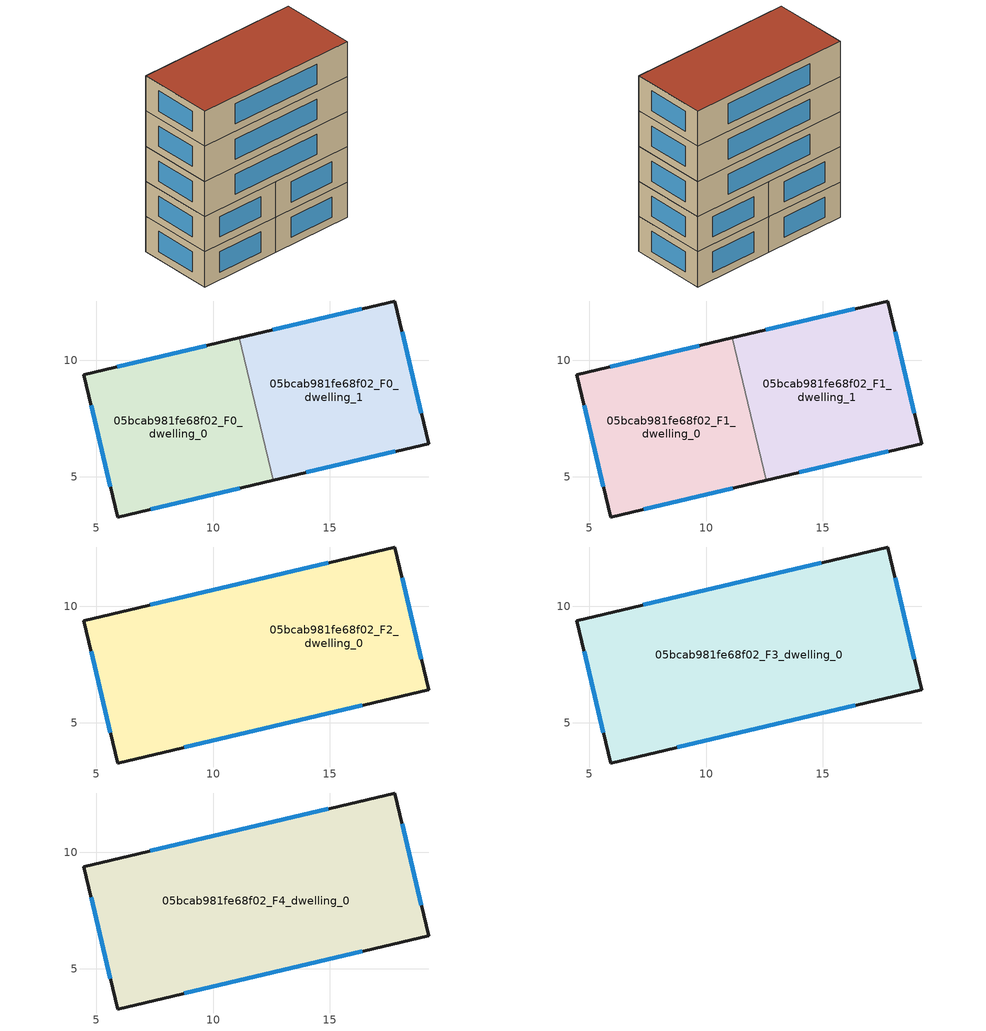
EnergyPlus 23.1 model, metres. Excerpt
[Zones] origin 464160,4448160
05bcab981fe68f02_F0_dwelling_0
 floor ground (EU_floor_Construction): 11.13,10.96 12.58,4.86 5.91,3.28 4.46,9.38 z0
 wall outside (EU_wall_Construction): 11.13,10.96 4.46,9.38 5.91,3.28 12.58,4.86 z0:3
 wall to 05bcab981fe68f02_F0_dwelling_1 (EU_wall_Construction): 12.58,4.86 11.13,10.96 z0:3
 window (EU_Window_Construction): 7.34,3.62 11.15,4.52 / 4.77,8.08 5.6,4.59 / 9.7,10.62 5.89,9.72 z0.64:2.36
05bcab981fe68f02_F0_dwelling_1
 floor ground (EU_floor_Construction): 17.79,12.54 19.24,6.43 12.58,4.86 11.13,10.96 z0
 wall outside (EU_wall_Construction): 12.58,4.86 19.24,6.43 17.79,12.54 11.13,10.96 z0:3
 window (EU_Window_Construction): 16.36,12.2 12.56,11.3 / 18.93,7.74 18.1,11.23 / 14,5.19 17.82,6.09 z0.64:2.36
05bcab981fe68f02_F1_dwelling_0
 floor to 05bcab981fe68f02_F0_dwelling_0 (EU_floor_Construction): 11.13,10.96 12.58,4.86 5.91,3.28 4.46,9.38 z3
 wall outside (EU_wall_Construction): 11.13,10.96 4.46,9.38 5.91,3.28 12.58,4.86 z3:6
 wall to 05bcab981fe68f02_F1_dwelling_1 (EU_wall_Construction): 12.58,4.86 11.13,10.96 z3:6
 window (EU_Window_Construction): 7.34,3.62 11.15,4.52 / 4.77,8.08 5.6,4.59 / 9.7,10.62 5.89,9.72 z3.64:5.36
05bcab981fe68f02_F1_dwelling_1
 floor to 05bcab981fe68f02_F0_dwelling_1 (EU_floor_Construction): 17.79,12.54 19.24,6.43 12.58,4.86 11.13,10.96 z3
 wall outside (EU_wall_Construction): 12.58,4.86 19.24,6.43 17.79,12.54 11.13,10.96 z3:6
 window (EU_Window_Construction): 16.36,12.2 12.56,11.3 / 18.93,7.74 18.1,11.23 / 14,5.19 17.82,6.09 z3.64:5.36
05bcab981fe68f02_F2_dwelling_0
 floor to 05bcab981fe68f02_F1_dwelling_0 (EU_floor_Construction): 11.13,10.96 12.58,4.86 5.91,3.28 4.46,9.38 z6
 floor to 05bcab981fe68f02_F1_dwelling_1 (EU_floor_Construction): 17.79,12.54 19.24,6.43 12.58,4.86 11.13,10.96 z6
 wall outside (EU_wall_Construction): 17.79,12.54 4.46,9.38 5.91,3.28 19.24,6.43 17.79,12.54 z6:9
 window (EU_Window_Construction): 14.94,11.86 7.32,10.06 / 18.93,7.74 18.1,11.23 / 8.77,3.96 16.39,5.75 / 4.77,8.08 5.6,4.59 z6.64:8.36
05bcab981fe68f02_F3_dwelling_0
 floor to 05bcab981fe68f02_F2_dwelling_0 (EU_floor_Construction): 17.79,12.54 19.24,6.43 5.91,3.28 4.46,9.38 z9
 wall outside (EU_wall_Construction): 17.79,12.54 4.46,9.38 5.91,3.28 19.24,6.43 17.79,12.54 z9:12
 window (EU_Window_Construction): 14.94,11.86 7.32,10.06 / 18.93,7.74 18.1,11.23 / 8.77,3.96 16.39,5.75 / 4.77,8.08 5.6,4.59 z9.64:11.36
05bcab981fe68f02_F4_dwelling_0
 floor to 05bcab981fe68f02_F3_dwelling_0 (EU_floor_Construction): 17.79,12.54 19.24,6.43 5.91,3.28 4.46,9.38 z12
 wall outside (EU_wall_Construction): 17.79,12.54 4.46,9.38 5.91,3.28 19.24,6.43 17.79,12.54 z12:15
 window (EU_Window_Construction): 14.94,11.86 7.32,10.06 / 18.93,7.74 18.1,11.23 / 8.77,3.96 16.39,5.75 / 4.77,8.08 5.6,4.59 z12.64:14.36
 roof outside (EU_roof_Construction): 19.24,6.43 17.79,12.54 4.46,9.38 5.91,3.28 z15
[Building]
EU S2 Campaign: North Axis=0; Terrain=City; Solar Distribution=FullExterior
[Site:Location]
Yerevan-Zvartnots.Intl.AP: Latitude=40.15; Longitude=44.383; Time Zone=4; Elevation=854
[SizingPeriod:WeatherFileDays]
AnnualSizingPeriod: Begin Month=1; Begin Day of Month=1; End Month=12; End Day of Month=31; Day of Week for Start Day=Monday; Use Weather File Daylight Saving Period=No; Use Weather File Rain and Snow Indicators=No
[MATERIAL]
EU_InternalMass_Material: Roughness=MediumRough; Thickness=0.1; Conductivity=1; Density=1800; Specific Heat=900; Thermal Absorptance=0.9; Solar Absorptance=0.7; Visible Absorptance=0.7
[MATERIAL:NOMASS] Roughness=MediumRough; Thermal Absorptance=0.9; Solar Absorptance=0.7; Visible Absorptance=0.7
Name | Thermal Resistance
EU_wall_NoMass | 1.05043
EU_roof_NoMass | 1.45357
EU_floor_NoMass | 0.478065
[WINDOWMATERIAL:SIMPLEGLAZINGSYSTEM]
EU_Window_SimpleGlazing: UFactor=2.5566; Solar Heat Gain Coefficient=0.75; Visible Transmittance=0.75
[CONSTRUCTION]
EU_wall_Construction: EU_wall_NoMass
EU_roof_Construction: EU_roof_NoMass
EU_floor_Construction: EU_floor_NoMass
EU_Window_Construction: EU_Window_SimpleGlazing
EU_InternalMass_Construction: EU_InternalMass_Material
[ZONE] Type=1; Multiplier=1; Ceiling Height=autocalculate; Floor Area=autocalculate; Part of Total Floor Area=Yes
Name | Volume
05bcab981fe68f02_F0_dwelling_0; 05bcab981fe68f02_F1_dwelling_0 | 128.952
05bcab981fe68f02_F2_dwelling_0; 05bcab981fe68f02_F3_dwelling_0; 05bcab981fe68f02_F4_dwelling_0 | 257.901
05bcab981fe68f02_F0_dwelling_1; 05bcab981fe68f02_F1_dwelling_1 | 128.956
[INTERNALMASS] Construction=EU_InternalMass_Construction
Name | Zone or ZoneList | Surface Area
05bcab981fe68f02_F0_dwelling_0_EU_InternalMass | 05bcab981fe68f02_F0_dwelling_0 | 42.9839
05bcab981fe68f02_F0_dwelling_1_EU_InternalMass | 05bcab981fe68f02_F0_dwelling_1 | 42.9852
05bcab981fe68f02_F1_dwelling_0_EU_InternalMass | 05bcab981fe68f02_F1_dwelling_0 | 42.9839
05bcab981fe68f02_F1_dwelling_1_EU_InternalMass | 05bcab981fe68f02_F1_dwelling_1 | 42.9852
05bcab981fe68f02_F2_dwelling_0_EU_InternalMass | 05bcab981fe68f02_F2_dwelling_0 | 85.9668
05bcab981fe68f02_F3_dwelling_0_EU_InternalMass | 05bcab981fe68f02_F3_dwelling_0 | 85.9668
05bcab981fe68f02_F4_dwelling_0_EU_InternalMass | 05bcab981fe68f02_F4_dwelling_0 | 85.9668
[OTHEREQUIPMENT] Fuel Type=Electricity; Design Level Calculation Method=Watts/Area; Power per Zone Floor Area=1; Fraction Latent=0; Fraction Radiant=0; Fraction Lost=0; Carbon Dioxide Generation Rate=0; EndUse Subcategory=EU_Step8_InternalGains
Name | Zone or ZoneList or Space or SpaceList | Schedule
EU_Step8_InternalGain_05bcab981fe68f02_F0_dwelling_0_f000 | 05bcab981fe68f02_F0_dwelling_0 | EU_Step8_GainSchedule_05bcab981fe68f02_F0_dwelling_0_f000
EU_Step8_InternalGain_05bcab981fe68f02_F0_dwelling_1_f000 | 05bcab981fe68f02_F0_dwelling_1 | EU_Step8_GainSchedule_05bcab981fe68f02_F0_dwelling_1_f000
EU_Step8_InternalGain_05bcab981fe68f02_F1_dwelling_0_f000 | 05bcab981fe68f02_F1_dwelling_0 | EU_Step8_GainSchedule_05bcab981fe68f02_F1_dwelling_0_f000
EU_Step8_InternalGain_05bcab981fe68f02_F1_dwelling_1_f000 | 05bcab981fe68f02_F1_dwelling_1 | EU_Step8_GainSchedule_05bcab981fe68f02_F1_dwelling_1_f000
EU_Step8_InternalGain_05bcab981fe68f02_F2_dwelling_0_f000 | 05bcab981fe68f02_F2_dwelling_0 | EU_Step8_GainSchedule_05bcab981fe68f02_F2_dwelling_0_f000
EU_Step8_InternalGain_05bcab981fe68f02_F3_dwelling_0_f000 | 05bcab981fe68f02_F3_dwelling_0 | EU_Step8_GainSchedule_05bcab981fe68f02_F3_dwelling_0_f000
EU_Step8_InternalGain_05bcab981fe68f02_F4_dwelling_0_f000 | 05bcab981fe68f02_F4_dwelling_0 | EU_Step8_GainSchedule_05bcab981fe68f02_F4_dwelling_0_f000
[ZONEVENTILATION:DESIGNFLOWRATE] Schedule=EU_AlwaysOn; Design Flow Rate Calculation Method=AirChanges/Hour; Air Changes per Hour=0.557805; Ventilation Type=Natural; Fan Pressure Rise=0; Fan Total Efficiency=1; Constant Term Coefficient=1; Temperature Term Coefficient=0; Velocity Term Coefficient=0; Velocity Squared Term Coefficient=0; Minimum Indoor Temperature=-100; Maximum Indoor Temperature=100; Delta Temperature=-100; Minimum Outdoor Temperature=-100; Maximum Outdoor Temperature=100; Maximum Wind Speed=40
Name | Zone or ZoneList or Space or SpaceList
EU_ConstantAir_05bcab981fe68f02_F0_dwelling_0 | 05bcab981fe68f02_F0_dwelling_0
EU_ConstantAir_05bcab981fe68f02_F0_dwelling_1 | 05bcab981fe68f02_F0_dwelling_1
EU_ConstantAir_05bcab981fe68f02_F1_dwelling_0 | 05bcab981fe68f02_F1_dwelling_0
EU_ConstantAir_05bcab981fe68f02_F1_dwelling_1 | 05bcab981fe68f02_F1_dwelling_1
EU_ConstantAir_05bcab981fe68f02_F2_dwelling_0 | 05bcab981fe68f02_F2_dwelling_0
EU_ConstantAir_05bcab981fe68f02_F3_dwelling_0 | 05bcab981fe68f02_F3_dwelling_0
EU_ConstantAir_05bcab981fe68f02_F4_dwelling_0 | 05bcab981fe68f02_F4_dwelling_0
[HVACTEMPLATE:THERMOSTAT] Constant Heating Setpoint=20; Constant Cooling Setpoint=50
EU_HeatOnly_05bcab981fe68f02_F0_dwelling_0; EU_HeatOnly_05bcab981fe68f02_F0_dwelling_1; EU_HeatOnly_05bcab981fe68f02_F1_dwelling_0; EU_HeatOnly_05bcab981fe68f02_F1_dwelling_1; EU_HeatOnly_05bcab981fe68f02_F2_dwelling_0; EU_HeatOnly_05bcab981fe68f02_F3_dwelling_0; EU_HeatOnly_05bcab981fe68f02_F4_dwelling_0
[HVACTEMPLATE:ZONE:IDEALLOADSAIRSYSTEM] System Availability Schedule=EU_AlwaysOn; Maximum Heating Supply Air Temperature=50; Minimum Cooling Supply Air Temperature=13; Maximum Heating Supply Air Humidity Ratio=0.0156; Minimum Cooling Supply Air Humidity Ratio=0.0077; Heating Limit=NoLimit; Cooling Limit=NoLimit; Heating Availability Schedule=EU_AlwaysOn; Cooling Availability Schedule=EU_CoolingOff; Dehumidification Control Type=ConstantSensibleHeatRatio; Cooling Sensible Heat Ratio=0.7; Dehumidification Setpoint=60; Humidification Control Type=None; Humidification Setpoint=30; Outdoor Air Method=None; Outdoor Air Flow Rate per Person=0.00944; Outdoor Air Flow Rate per Zone Floor Area=0; Outdoor Air Flow Rate per Zone=0; Demand Controlled Ventilation Type=None; Outdoor Air Economizer Type=NoEconomizer; Heat Recovery Type=None; Sensible Heat Recovery Effectiveness=0.7; Latent Heat Recovery Effectiveness=0.65
Name | Template Thermostat
05bcab981fe68f02_F0_dwelling_0 | EU_HeatOnly_05bcab981fe68f02_F0_dwelling_0
05bcab981fe68f02_F0_dwelling_1 | EU_HeatOnly_05bcab981fe68f02_F0_dwelling_1
05bcab981fe68f02_F1_dwelling_0 | EU_HeatOnly_05bcab981fe68f02_F1_dwelling_0
05bcab981fe68f02_F1_dwelling_1 | EU_HeatOnly_05bcab981fe68f02_F1_dwelling_1
05bcab981fe68f02_F2_dwelling_0 | EU_HeatOnly_05bcab981fe68f02_F2_dwelling_0
05bcab981fe68f02_F3_dwelling_0 | EU_HeatOnly_05bcab981fe68f02_F3_dwelling_0
05bcab981fe68f02_F4_dwelling_0 | EU_HeatOnly_05bcab981fe68f02_F4_dwelling_0
[SIZING:ZONE] Zone Cooling Design Supply Air Temperature Input Method=SupplyAirTemperature; Zone Cooling Design Supply Air Temperature=13; Zone Heating Design Supply Air Temperature Input Method=SupplyAirTemperature; Zone Heating Design Supply Air Temperature=50; Zone Cooling Design Supply Air Humidity Ratio=0.008; Zone Heating Design Supply Air Humidity Ratio=0.008; Cooling Design Air Flow Method=DesignDay; Cooling Design Air Flow Rate=0; Cooling Minimum Air Flow per Zone Floor Area=0.000762; Cooling Minimum Air Flow=0; Cooling Minimum Air Flow Fraction=0.2; Heating Design Air Flow Method=DesignDay; Heating Design Air Flow Rate=0; Heating Maximum Air Flow per Zone Floor Area=0.002032; Heating Maximum Air Flow=0.141576; Heating Maximum Air Flow Fraction=0.3; Account for Dedicated Outdoor Air System=No; Dedicated Outdoor Air System Control Strategy=NeutralSupplyAir; Dedicated Outdoor Air Low Setpoint Temperature for Design=autosize; Dedicated Outdoor Air High Setpoint Temperature for Design=autosize; Zone Load Sizing Method=Sensible Load Only No Latent Load; Zone Latent Cooling Design Supply Air Humidity Ratio Input Method=HumidityRatioDifference; Zone Cooling Design Supply Air Humidity Ratio Difference=0.005; Zone Latent Heating Design Supply Air Humidity Ratio Input Method=HumidityRatioDifference; Zone Humidification Design Supply Air Humidity Ratio Difference=0.005
05bcab981fe68f02_F0_dwelling_0; 05bcab981fe68f02_F0_dwelling_1; 05bcab981fe68f02_F1_dwelling_0; 05bcab981fe68f02_F1_dwelling_1; 05bcab981fe68f02_F2_dwelling_0; 05bcab981fe68f02_F3_dwelling_0; 05bcab981fe68f02_F4_dwelling_0
[SCHEDULE:CONSTANT]
Name | Hourly Value
EU_AlwaysOn | 1
EU_CoolingOff | 0
[SCHEDULE:FILE] Column Number=1; Rows to Skip at Top=0; Number of Hours of Data=8760; Column Separator=Comma; Interpolate to Timestep=No; Minutes per Item=60; Adjust Schedule for Daylight Savings=Yes
Name | File
EU_Step8_GainSchedule_05bcab981fe68f02_F0_dwelling_0_f000 | ../../schedules/05bcab981fe68f02/05bcab981fe68f02_F0_dwelling_0_f000_gain.csv
EU_Step8_GainSchedule_05bcab981fe68f02_F0_dwelling_1_f000 | ../../schedules/05bcab981fe68f02/05bcab981fe68f02_F0_dwelling_1_f000_gain.csv
EU_Step8_GainSchedule_05bcab981fe68f02_F1_dwelling_0_f000 | ../../schedules/05bcab981fe68f02/05bcab981fe68f02_F1_dwelling_0_f000_gain.csv
EU_Step8_GainSchedule_05bcab981fe68f02_F1_dwelling_1_f000 | ../../schedules/05bcab981fe68f02/05bcab981fe68f02_F1_dwelling_1_f000_gain.csv
EU_Step8_GainSchedule_05bcab981fe68f02_F2_dwelling_0_f000 | ../../schedules/05bcab981fe68f02/05bcab981fe68f02_F2_dwelling_0_f000_gain.csv
EU_Step8_GainSchedule_05bcab981fe68f02_F3_dwelling_0_f000 | ../../schedules/05bcab981fe68f02/05bcab981fe68f02_F3_dwelling_0_f000_gain.csv
EU_Step8_GainSchedule_05bcab981fe68f02_F4_dwelling_0_f000 | ../../schedules/05bcab981fe68f02/05bcab981fe68f02_F4_dwelling_0_f000_gain.csv
